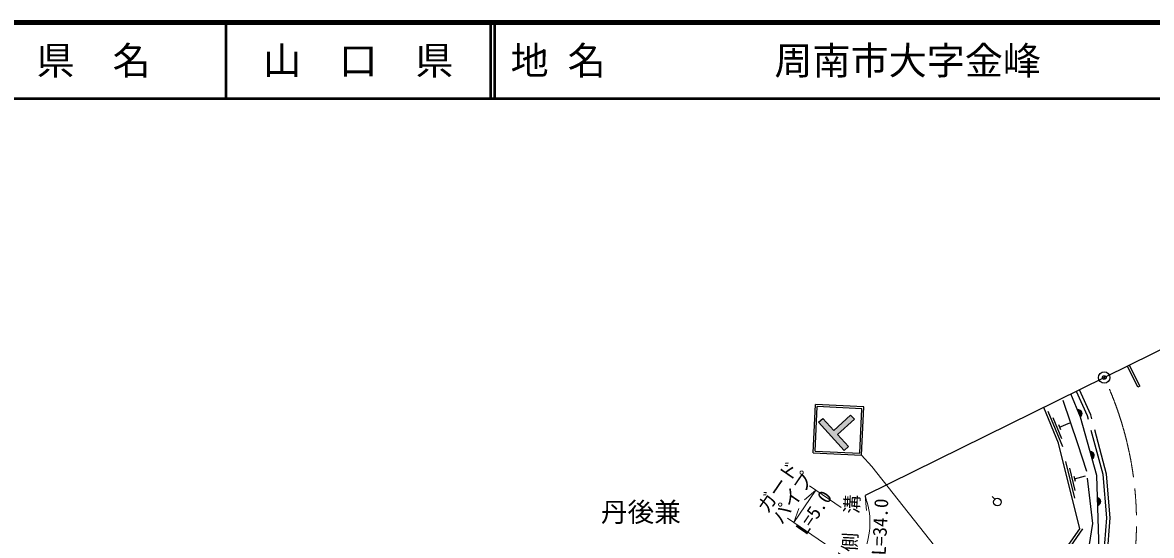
# Model space of a CAD drawing. Units: millimetres, scale not verified. Extents: x 40000 to 680000, y 20000 to 380000.
# Drawn here: x 306304 to 454526, y 312589 to 380000 of the extents above; entities that cross this region are included whole.
import ezdxf
from ezdxf.enums import TextEntityAlignment as Align

# ---------------------------------------------------------------- set-up
doc = ezdxf.new("R2010")
doc.units = ezdxf.units.MM
doc.header["$LTSCALE"] = 1000
doc.header["$PDMODE"] = 32
doc.header["$PDSIZE"] = 500
doc.linetypes.add('CHAIN', pattern=[18.5, 12, -1.5, 3.5, -1.5])
doc.linetypes.add('DASHED', pattern=[7.5, 6, -1.5])
for name, color, linetype, lineweight in [('M-BGD', 7, 'Continuous', 25), ('M-BMK', 2, 'Continuous', 13), ('M-BMK-OTRS', 5, 'Continuous', 25), ('M-BMK-SRVR', 3, 'Continuous', 25), ('M-STR-HTXT', 7, 'Continuous', 13), ('M-STR-STRC', 7, 'Continuous', 25), ('M-TTL', 2, 'Continuous', 140), ('M-TTL-LINE', 7, 'Continuous', 50)]:
    doc.layers.add(name, color=color, linetype=linetype, lineweight=lineweight)
doc.layers.add('M-BMK-HTXT', color=7, linetype='Continuous')
doc.layers.add('M-TTL-TXT', color=7, linetype='Continuous')
doc.styles.add('ＭＳ ゴシック', font='')
doc.styles.get('ＭＳ ゴシック').set_extended_font_data('MS Gothic')

msp = doc.modelspace()

# ---------------------------------------------------------------- hatches: boundary and pattern name
at = {"layer": 'M-BGD'}
for points in [[(444819, 329079, -0.82183), (445194, 328162)], [(446473, 323596, -0.82183), (446740, 322642)], [(447444, 317534, -0.82183), (447477, 316544)]]:
    msp.add_hatch(color=256, dxfattribs=at).paths.add_polyline_path(points)
at = {"layer": 'M-STR-STRC'}
msp.add_hatch(color=256, dxfattribs=at).paths.add_polyline_path([(414185, 323767), (414740, 324272), (413311, 325844), (415531, 327862), (415027, 328417), (412807, 326399), (411378, 327972), (410823, 327468)])

# ---------------------------------------------------------------- linework, layer by layer
at = {"layer": 'M-BGD'}
for p, q in [((452739, 332075), (451373, 334841)), ((453008, 332208), (451642, 334974)), ((453008, 332208), (452739, 332075)), ((440937, 328916), (442830, 324288)), ((441593, 328104), (442729, 325327)), ((442306, 327153), (442571, 326505)), ((442439, 326829), (443827, 327397)), ((443231, 322327), (444435, 317474)), ((443763, 321429), (444485, 318517)), ((444331, 320385), (444500, 319705)), ((444415, 320045), (445871, 320406)), ((433962, 317350), (433625, 317720)), ((445482, 313444), (442621, 309343))]:
    msp.add_line(p, q, dxfattribs=at)
for points in [[(440661, 298741), (446334, 308716), (447671, 310620), (447349, 320461), (445209, 328124), (443961, 331180)], [(437236, 294044), (436578, 295839), (438344, 299605), (440139, 304114), (441181, 307115), (442159, 309206), (445123, 313453), (442328, 324722), (440405, 329423)]]:
    msp.add_lwpolyline(points, dxfattribs=at)
at = {"layer": 'M-BGD', "linetype": 'DASHED'}
for points in [[(441522, 299922), (448294, 309901), (448670, 314895), (448173, 320578), (446123, 328298), (444667, 331529)], [(441890, 299663), (448733, 309748), (449121, 314897), (448618, 320655), (446549, 328449), (445071, 331728)], [(446774, 309344), (446357, 311129), (446842, 314164), (446036, 320998), (444873, 324643), (442848, 330630)]]:
    msp.add_lwpolyline(points, dxfattribs=at)
at = {"layer": 'M-BGD'}
msp.add_circle((434298, 316980), 500, dxfattribs=at)
for centre, start, end in [((444916, 328583), 303.38092, 101.03911), ((446512, 323093), 296.7702, 94.42839), ((447363, 317035), 283.04517, 80.70336)]:
    msp.add_arc(centre, 505, start, end, dxfattribs=at)
at = {"layer": 'M-BMK', "linetype": 'CHAIN'}
msp.add_arc((407565, 314288), 45000, 320.50486, 25.04656, dxfattribs=at)
at = {"layer": 'M-BMK-OTRS'}
msp.add_line((479714, 348840), (416919, 317823), dxfattribs=at)
at = {"layer": 'M-BMK-SRVR'}
msp.add_circle((448333, 333339), 750, dxfattribs=at)
msp.add_point((448333, 333339), dxfattribs=at)
at = {"layer": 'M-STR-HTXT'}
for p, q in [((440485, 292997), (417800, 321648)), ((413768, 316280), (409639, 319099)), ((407565, 314288), (410464, 318535)), ((410464, 318535), (408980, 317248)), ((416919, 317823), (417123, 315869)), ((407565, 314288), (408223, 316139)), ((424081, 303010), (406739, 314852))]:
    msp.add_line(p, q, dxfattribs=at)
msp.add_arc((407565, 314288), 10000, 336.9213, 20.6972, dxfattribs=at)
at = {"layer": 'M-STR-STRC'}
for p, q in [((410099, 323433), (410403, 329789)), ((410360, 323670), (410641, 329528)), ((416760, 329485), (410403, 329789)), ((416498, 329248), (410641, 329528)), ((416218, 323390), (416498, 329248)), ((416456, 323129), (416760, 329485)), ((410099, 323433), (416456, 323128)), ((410360, 323670), (416218, 323390)), ((416456, 323128), (417800, 321648))]:
    msp.add_line(p, q, dxfattribs=at)
msp.add_lwpolyline([(414740, 324272), (414185, 323767), (410823, 327468), (411378, 327972), (412807, 326399), (415027, 328417), (415531, 327862), (413311, 325844), (414740, 324272), (414185, 323767), (410823, 327468)], dxfattribs=at)
at = {"layer": 'M-TTL'}
msp.add_line((680000, 380000), (40000, 380000), dxfattribs=at)
at = {"layer": 'M-TTL-LINE'}
for p, q in [((333000, 380000), (333000, 370000)), ((367750, 380000), (367750, 370000)), ((368250, 380000), (368250, 370000)), ((40000, 370000), (680000, 370000))]:
    msp.add_line(p, q, dxfattribs=at)

# ---------------------------------------------------------------- texts
at = {"layer": 'M-BMK-HTXT', "style": 'ＭＳ ゴシック'}
msp.add_text('丹後兼', height=2566, dxfattribs=at).set_placement((387490, 315662), align=Align.MIDDLE_CENTER)
at = {"layer": 'M-STR-HTXT', "style": 'ＭＳ ゴシック'}
for s, rotation, p in [('ガード', 55.673, (406690, 318138)), ('パイプ', 55.673, (408602, 316694)), ('側\u3000溝', 86.769, (416541, 314111))]:
    msp.add_text(s, height=1833, rotation=rotation, dxfattribs=at).set_placement(p, align=Align.BOTTOM_CENTER)
for s, rotation, p in [('L=5.0', 55.673, (409427, 316130)), ('L=34.0', 87.207, (417978, 313752))]:
    msp.add_text(s, height=1833, rotation=rotation, dxfattribs=at).set_placement(p, align=Align.TOP_CENTER)
at = {"layer": 'M-TTL-TXT', "style": 'ＭＳ ゴシック'}
for s, p in [('県\u3000名', (315625, 375000)), ('山\u3000口\u3000県', (350375, 375000))]:
    msp.add_text(s, height=3666, dxfattribs=at).set_placement(p, align=Align.MIDDLE_CENTER)
for s, p in [('地 名', (370380, 375000)), ('周南市大字金峰', (405024, 375000))]:
    msp.add_text(s, height=3666, dxfattribs=at).set_placement(p, align=Align.MIDDLE_LEFT)

doc.saveas('drawing.dxf')
